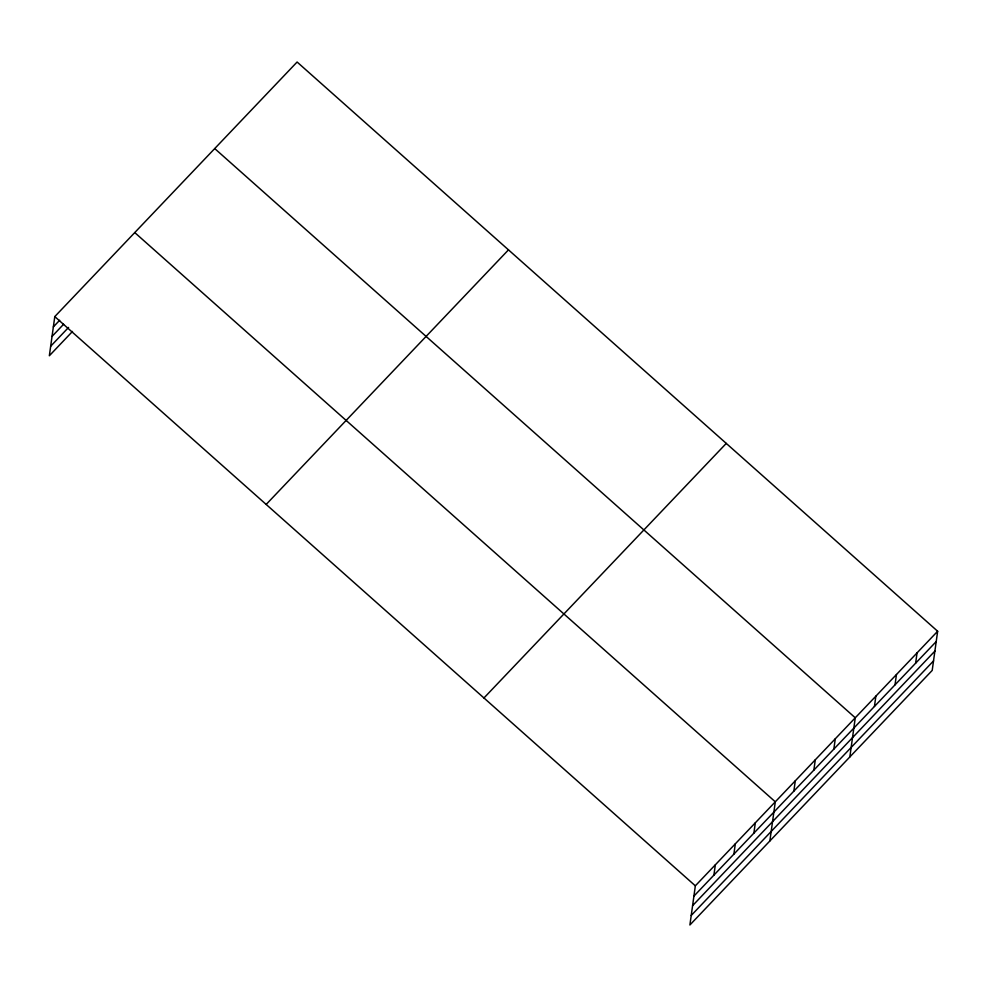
<?xml version="1.0" encoding="UTF-8"?>
<svg xmlns="http://www.w3.org/2000/svg" width="987" height="987" viewBox="0 0 987 987"><rect width="100%" height="100%" fill="white"/><g stroke="black" fill="none" stroke-linecap="round" stroke-linejoin="round"><path stroke-width="1.48" d="M937.65 631.248L695.341 885.82L689.901 924.979L932.209 670.407L937.65 631.248L297.099 62.021L54.791 316.593L49.35 355.752L72.495 331.435M713.897 875.136L715.328 864.809M733.884 854.125L735.315 843.811M753.883 833.127L755.314 822.813M769.86 840.973L775.301 801.814L134.75 232.574M793.856 791.118L795.288 780.803M813.856 770.119L815.287 759.805M833.842 749.121L835.273 738.807M849.832 756.967L855.26 717.796L214.71 148.568M874.433 706.482L875.864 696.156M895.024 684.842L896.455 674.528M915.628 663.202L917.059 652.888M53.347 326.907L59.664 320.269M52.027 336.431L63.6 324.267M50.67 346.24L68.559 327.437M266.169 504.431L508.478 249.859M483.951 697.969L726.272 443.397M693.91 896.134L936.219 641.562M692.59 905.659L934.899 651.087M691.221 915.467L933.542 660.895M54.791 316.593L695.341 885.82"/></g></svg>
